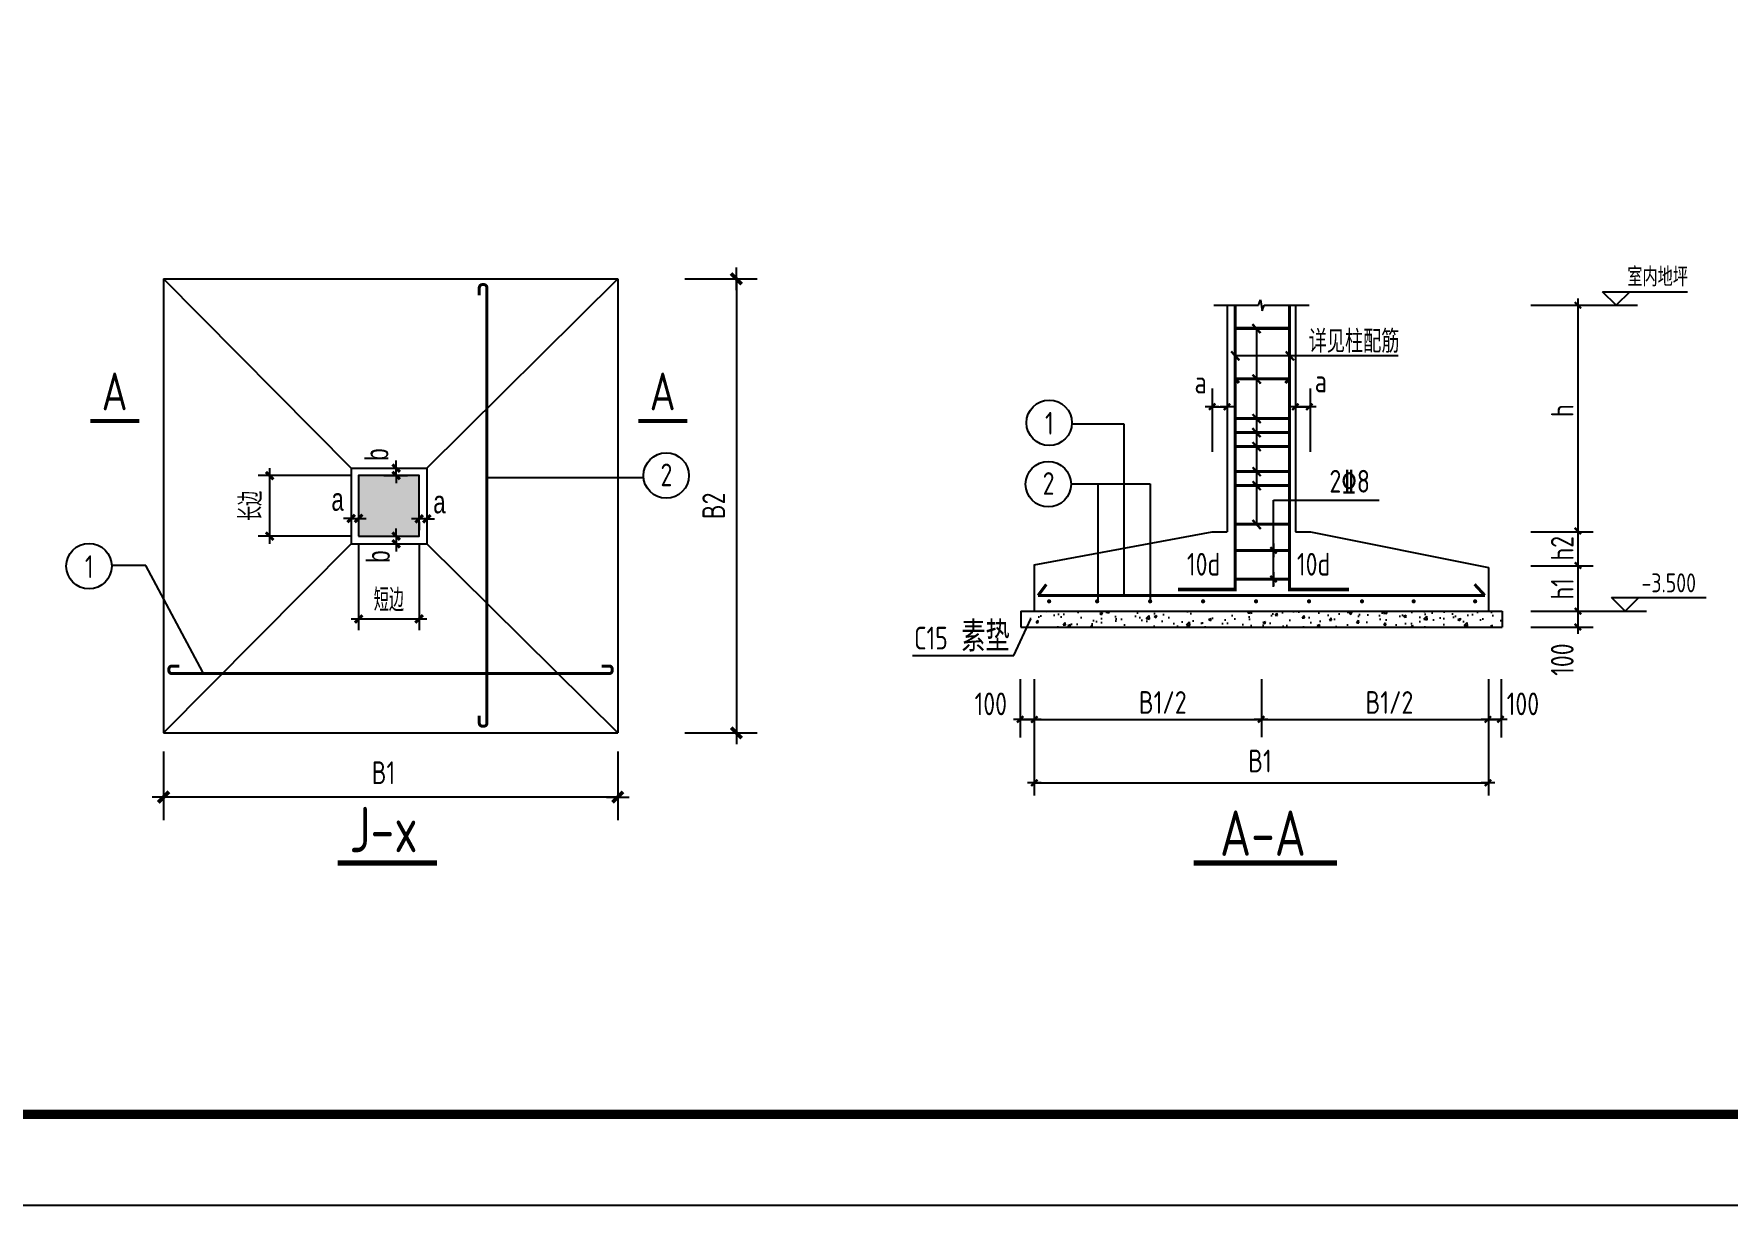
# Model space of a CAD drawing. Extents: x 8268344 to 8869063, y 669070 to 951310.
# Drawn here: x 8340819 to 8363190, y 692830 to 708304 of the extents above; entities that cross this region are included whole.
import ezdxf
from ezdxf.enums import TextEntityAlignment as Align

# ---------------------------------------------------------------- set-up
doc = ezdxf.new("R2010")
doc.units = 0
doc.header["$LTSCALE"] = 1000
doc.layers.get('0').update_dxf_attribs({"linetype": 'CONTINUOUS'})
doc.layers.get('Defpoints').update_dxf_attribs({"linetype": 'CONTINUOUS'})
for name, color, linetype in [('1534', 7, 'CONTINUOUS'), ('COLUMN', 7, 'CONTINUOUS'), ('DIM', 3, 'CONTINUOUS'), ('PUB_DIM', 3, 'CONTINUOUS'), ('PUB_HATCH', 8, 'CONTINUOUS'), ('PUB_TEXT', 7, 'CONTINUOUS'), ('PUB_TITLE', 255, 'CONTINUOUS')]:
    doc.layers.add(name, color=color, linetype=linetype)
doc.styles.add('_HZTXT', font='tssdeng.shx', dxfattribs={"width": 0.7, "bigfont": 'HZTXT.shx'})
doc.styles.add('TSSD_Dimension', font='Tssdeng.shx', dxfattribs={"width": 0.7, "bigfont": 'tssdchn.shx'})
doc.dimstyles.new('TSSD_100_100', dxfattribs={"dimtxt": 300, "dimasz": 100, "dimexe": 150, "dimexo": 100, "dimgap": 100, "dimtad": 1, "dimdec": 0, "dimzin": 0, "dimdsep": 46, "dimtxsty": 'TSSD_Dimension', "dimblk": 'ARCHTICK', "dimcen": 0, "dimdle": 100, "dimclrt": 7, "dimadec": 0, "dimazin": 0, "dimtfac": 1, "dimtdec": 0, "dimtix": 1, "dimtmove": 2, "dimatfit": 3, "dimfxl": 0, "dimtolj": 1, "dimtzin": 0, "dimarcsym": 0})

# ---------------------------------------------------------------- blocks, each defined once
blk = doc.blocks.new('_DIMX')
blk.add_line((-150, 0), (150, 0))
at = {"const_width": 50}
blk.add_lwpolyline([(-70, -70), (70, 70)], dxfattribs=at)
blk = doc.blocks.new('_ArchTick')
at = {"color": 0, "linetype": 'ByBlock', "const_width": 0.4}
blk.add_lwpolyline([(-0.5, -0.5), (0.5, 0.5)], dxfattribs=at)
blk = doc.blocks.new('*D8')
at = {"layer": 'Defpoints', "color": 0, "ltscale": 100}
for p in [(8345395, 701668), (8345395, 701566), (8345606, 701566)]:
    blk.add_point(p, dxfattribs=at)
at = {"layer": 'DIM', "color": 0, "lineweight": -2, "ltscale": 100}
for p, q in [((8345495, 701668), (8345756, 701668)), ((8345606, 701668), (8345606, 701768)), ((8345606, 701668), (8345606, 701566)), ((8345495, 701566), (8345756, 701566)), ((8345606, 701566), (8345606, 701466))]:
    blk.add_line(p, q, dxfattribs=at)
at = {"layer": 'DIM', "color": 0, "lineweight": -2, "ltscale": 100, "xscale": 100, "yscale": 100, "zscale": 100}
for p, rotation in [((8345606, 701668), 270), ((8345606, 701566), 90)]:
    blk.add_blockref('_ArchTick', p, dxfattribs=dict(at, rotation=rotation))
at = {"layer": 'DIM', "color": 7, "ltscale": 100, "insert": (8345371, 701398), "char_height": 300, "attachment_point": 5, "rotation": 90, "style": 'TSSD_Dimension'}
blk.add_mtext('\\A1;{\\fArial|b0|i0|c0|p32;b}', dxfattribs=at)
blk = doc.blocks.new('*D9')
at = {"layer": 'Defpoints', "color": 0, "ltscale": 100}
for p in [(8345342, 702566), (8345605, 702566), (8345342, 702468)]:
    blk.add_point(p, dxfattribs=at)
at = {"layer": 'DIM', "color": 0, "lineweight": -2, "ltscale": 100}
for p, q in [((8345442, 702566), (8345755, 702566)), ((8345605, 702566), (8345605, 702666)), ((8345605, 702468), (8345605, 702566)), ((8345442, 702468), (8345755, 702468)), ((8345605, 702468), (8345605, 702368))]:
    blk.add_line(p, q, dxfattribs=at)
at = {"layer": 'DIM', "color": 0, "lineweight": -2, "ltscale": 100, "xscale": 100, "yscale": 100, "zscale": 100}
for p, rotation in [((8345605, 702566), 270), ((8345605, 702468), 90)]:
    blk.add_blockref('_ArchTick', p, dxfattribs=dict(at, rotation=rotation))
at = {"layer": 'DIM', "color": 7, "ltscale": 100, "insert": (8345352, 702746), "char_height": 300, "attachment_point": 5, "rotation": 90, "style": 'TSSD_Dimension'}
blk.add_mtext('\\A1;{\\fArial|b0|i0|c0|p32;b}', dxfattribs=at)
blk = doc.blocks.new('*D10')
at = {"layer": 'Defpoints', "color": 0, "ltscale": 100}
for p in [(8345909, 701958), (8345909, 701896), (8346011, 701958)]:
    blk.add_point(p, dxfattribs=at)
at = {"layer": 'DIM', "color": 0, "lineweight": -2, "ltscale": 100}
for p, q in [((8345909, 701896), (8345809, 701896)), ((8346011, 701896), (8345909, 701896)), ((8345909, 701858), (8345909, 701746)), ((8346011, 701896), (8346111, 701896)), ((8346011, 701858), (8346011, 701746))]:
    blk.add_line(p, q, dxfattribs=at)
at = {"layer": 'DIM', "color": 0, "lineweight": -2, "ltscale": 100, "xscale": 100, "yscale": 100, "zscale": 100}
blk.add_blockref('_ArchTick', (8345909, 701896), dxfattribs=at)
at = {"layer": 'DIM', "color": 0, "lineweight": -2, "ltscale": 100, "xscale": 100, "yscale": 100, "zscale": 100, "rotation": 180}
blk.add_blockref('_ArchTick', (8346011, 701896), dxfattribs=at)
at = {"layer": 'DIM', "color": 7, "ltscale": 100, "insert": (8346177, 702118), "char_height": 300, "attachment_point": 5, "style": 'TSSD_Dimension'}
blk.add_mtext('\\A1;{\\fArial|b0|i0|c0|p32;a}', dxfattribs=at)
blk = doc.blocks.new('*D11')
at = {"layer": 'Defpoints', "color": 0, "ltscale": 100}
for p in [(8345011, 702066), (8345109, 702068), (8345109, 701902)]:
    blk.add_point(p, dxfattribs=at)
at = {"layer": 'DIM', "color": 0, "lineweight": -2, "ltscale": 100}
for p, q in [((8345011, 701902), (8344911, 701902)), ((8345011, 701966), (8345011, 701752)), ((8345011, 701902), (8345109, 701902)), ((8345109, 701968), (8345109, 701752)), ((8345109, 701902), (8345209, 701902))]:
    blk.add_line(p, q, dxfattribs=at)
at = {"layer": 'DIM', "color": 0, "lineweight": -2, "ltscale": 100, "xscale": 100, "yscale": 100, "zscale": 100}
blk.add_blockref('_ArchTick', (8345011, 701902), dxfattribs=at)
at = {"layer": 'DIM', "color": 0, "lineweight": -2, "ltscale": 100, "xscale": 100, "yscale": 100, "zscale": 100, "rotation": 180}
blk.add_blockref('_ArchTick', (8345109, 701902), dxfattribs=at)
at = {"layer": 'DIM', "color": 7, "ltscale": 100, "insert": (8344832, 702152), "char_height": 300, "attachment_point": 5, "style": 'TSSD_Dimension'}
blk.add_mtext('\\A1;{\\fArial|b0|i0|c0|p32;a}', dxfattribs=at)
blk = doc.blocks.new('_fzh')
blk.add_lwpolyline([(-0.5, -0.5), (0.5, -0.5), (0.5, 0.5), (-0.5, 0.5)], close=True)
at = {"layer": 'PUB_HATCH'}
blk.add_solid([(-0.5, -0.5), (0.5, -0.5), (-0.5, 0.5), (0.5, 0.5)], dxfattribs=at)
blk = doc.blocks.new('*D12')
at = {"layer": 'Defpoints', "color": 0, "ltscale": 100}
for p in [(8345109, 701668), (8345909, 701668), (8345909, 700574)]:
    blk.add_point(p, dxfattribs=at)
at = {"layer": 'DIM', "color": 0, "lineweight": -2, "ltscale": 100}
for p, q in [((8345109, 701568), (8345109, 700424)), ((8345909, 701568), (8345909, 700424)), ((8345009, 700574), (8346009, 700574))]:
    blk.add_line(p, q, dxfattribs=at)
at = {"layer": 'DIM', "color": 0, "lineweight": -2, "ltscale": 100, "xscale": 100, "yscale": 100, "zscale": 100, "rotation": 180}
blk.add_blockref('_ArchTick', (8345109, 700574), dxfattribs=at)
at = {"layer": 'DIM', "color": 0, "lineweight": -2, "ltscale": 100, "xscale": 100, "yscale": 100, "zscale": 100}
blk.add_blockref('_ArchTick', (8345909, 700574), dxfattribs=at)
at = {"layer": 'DIM', "color": 7, "ltscale": 100, "insert": (8345509, 700824), "char_height": 300, "attachment_point": 5, "style": 'TSSD_Dimension'}
blk.add_mtext('\\A1;短边', dxfattribs=at)
blk = doc.blocks.new('*D13')
at = {"layer": 'Defpoints', "color": 0, "ltscale": 100}
for p in [(8345109, 702468), (8343934, 701668), (8345109, 701668)]:
    blk.add_point(p, dxfattribs=at)
at = {"layer": 'DIM', "color": 0, "lineweight": -2, "ltscale": 100}
for p, q in [((8343934, 702568), (8343934, 701568)), ((8345009, 702468), (8343784, 702468)), ((8345009, 701668), (8343784, 701668))]:
    blk.add_line(p, q, dxfattribs=at)
at = {"layer": 'DIM', "color": 0, "lineweight": -2, "ltscale": 100, "xscale": 100, "yscale": 100, "zscale": 100}
for p, rotation in [((8343934, 702468), 90), ((8343934, 701668), 270)]:
    blk.add_blockref('_ArchTick', p, dxfattribs=dict(at, rotation=rotation))
at = {"layer": 'DIM', "color": 7, "ltscale": 100, "insert": (8343684, 702068), "char_height": 300, "attachment_point": 5, "rotation": 90, "style": 'TSSD_Dimension'}
blk.add_mtext('\\A1;长边', dxfattribs=at)

msp = doc.modelspace()

# ---------------------------------------------------------------- hatches: boundary and pattern name
h = msp.add_hatch()
h.set_pattern_fill('AR-CONC', color=256, scale=50, style=0)
h.set_pattern_definition([(50, (8068304.2, 759570.74), (358.6301, -31.37607), [37.5, -412.5]), (355, (8068304.2, 759570.74), (-69.37567, 376.09607), [30, -330]), (100.4514, (8068334.1, 759568.13), (289.2547, 344.71977), [31.8701, -350.57106]), (46.1842, (8068304.2, 759670.74), (533.6205, -82.7595), [56.25, -618.75]), (96.6356, (8068348.67, 759663.85), (467.33135, 487.0589), [47.8051, -525.8565]), (351.1842, (8068304.2, 759670.74), (467.331, 487.0593), [45, -495]), (21, (8068354.2, 759645.74), (298.45353, -201.30945), [37.5, -412.5]), (326, (8068354.2, 759645.74), (121.65767, 362.575), [30, -330]), (71.4514, (8068379.07, 759628.97), (420.1113, 161.26525), [31.8701, -350.57106]), (37.5, (8068304.2, 759570.74), (6.07993, 166.446927), [0, -326, 0, -335, 0, -331.25]), (7.5, (8068304.2, 759570.74), (131.53477, 197.20586), [0, -191, 0, -318.5, 0, -126.25]), (327.5, (8068192.7, 759570.74), (266.91122, -11.277436), [0, -125, 0, -390, 0, -517.5]), (317.5, (8068142.7, 759570.74), (291.59308, 50.0525), [0, -162.5, 0, -259, 0, -367.5])])
h.paths.add_polyline_path([(8360216.6, 700466.4), (8360216.6, 700677), (8353856.6, 700677), (8353856.6, 700466.4)])

# ---------------------------------------------------------------- linework, layer by layer
for p, q in [((8345011.5, 702565.9), (8342532.5, 705067.5)), ((8342533, 705067.7), (8348533, 705067.7)), ((8342533, 705067.7), (8342533, 699067.7)), ((8346011.4, 702565.7), (8348533.1, 705067.9)), ((8348533, 705067.7), (8348533, 699067.7)), ((8349418.4, 705067.7), (8350374.9, 705067.7)), ((8356406.6, 704717.8), (8357000.6, 704717.8)), ((8356586.6, 704717.8), (8356586.6, 701727)), ((8357000.6, 704717.8), (8357024.6, 704789.8)), ((8357024.6, 704789.8), (8357048.6, 704645.8)), ((8357048.6, 704645.8), (8357072.6, 704717.8)), ((8357072.6, 704717.8), (8357666.6, 704717.8)), ((8357486.6, 704717.8), (8357486.6, 701727)), ((8360597.9, 704717.8), (8361790.2, 704717.8)), ((8360597.9, 704717.8), (8362006.6, 704717.8)), ((8361218.6, 704717.8), (8361218.6, 700677.3)), ((8356971.2, 704413.6), (8356971.2, 701825.5)), ((8356688.9, 704053), (8358843.2, 704053)), ((8356386.5, 703618.1), (8356386.5, 702780.1)), ((8357683.3, 703618.1), (8357683.3, 702780.1)), ((8356386.5, 703377.2), (8356588.6, 703377.2)), ((8357483.8, 703377.2), (8357683.3, 703377.2)), ((8354531.5, 703150), (8355217.5, 703150)), ((8355217.5, 703150), (8355217.5, 700885.1)), ((8345011.5, 702565.7), (8346011.5, 702565.7)), ((8345011.5, 702565.7), (8345011.5, 701565.7)), ((8346011.5, 702565.7), (8346011.5, 701565.7)), ((8346815, 702444.1), (8348874, 702444.1)), ((8354531.5, 702361.2), (8355566.2, 702361.2)), ((8354876.1, 702361.2), (8354876.1, 700798.8)), ((8355566.2, 702361.2), (8355566.2, 700785)), ((8357197.3, 702145), (8358591.1, 702145)), ((8357197.3, 700999.5), (8357197.3, 702145)), ((8354036.6, 701288), (8356386, 701726.5)), ((8356386.6, 701727), (8356586.6, 701727)), ((8357486.6, 701727), (8357686.6, 701727)), ((8357685, 701727), (8360036.6, 701252.8)), ((8360597.9, 701727), (8361421.7, 701727)), ((8342532.9, 699067.7), (8345011.5, 701565.6)), ((8345011.5, 701565.7), (8346011.5, 701565.7)), ((8346011.4, 701565.7), (8348533.1, 699067.5)), ((8342299, 701280.1), (8341846.3, 701280.1)), ((8343050.7, 699869), (8342299, 701280.1)), ((8354036.6, 701288), (8354036.6, 700677)), ((8360036.6, 701252.8), (8360036.6, 700677)), ((8360597.9, 701277), (8361421.7, 701277)), ((8353768.2, 700093.2), (8353988.7, 700574.8)), ((8353856.6, 700677), (8360216.6, 700677)), ((8353856.6, 700677), (8353856.6, 700466.4)), ((8353856.6, 700466.4), (8360216.6, 700466.4)), ((8360216.6, 700677), (8360216.6, 700466.4)), ((8360597.9, 700677.3), (8361421.7, 700677.3)), ((8360597.9, 700466.4), (8361421.7, 700466.4)), ((8361218.6, 700677.3), (8361218.6, 700466.4)), ((8361421.7, 700677.3), (8362126.1, 700677.3)), ((8352426.8, 700093.2), (8353768.2, 700093.2)), ((8353849.6, 699777), (8353849.6, 699006.8)), ((8354036.6, 699777), (8354036.6, 698243.5)), ((8357036.6, 699777), (8357036.6, 699012)), ((8360036.6, 699777), (8360036.6, 698243.5)), ((8360202.9, 699777), (8360202.9, 699006.8)), ((8353849.6, 699247.5), (8360202.9, 699247.5)), ((8342533, 699067.7), (8348533, 699067.7)), ((8349418.4, 699067.7), (8350374.9, 699067.7)), ((8342533, 698824), (8342533, 697916.3)), ((8348533, 698824), (8348533, 697916.3)), ((8354036.6, 698409.4), (8360036.6, 698409.4))]:
    msp.add_line(p, q)
at = {"color": 0, "linetype": 'ByBlock'}
for p, q in [((8350100.4, 705067.2), (8350100.4, 699069.2)), ((8348531.8, 698221.1), (8342533.8, 698221.1))]:
    msp.add_line(p, q, dxfattribs=at)
at = {"const_width": 40}
for points in [[(8346744, 704991.4, 0.4142136), (8346704, 704951.4)], [(8346804, 704951.4, 0.4142136), (8346764, 704991.4)], [(8342642.7, 699952.2, 0.4142136), (8342602.7, 699912.2)], [(8342602.7, 699892.2, 0.4142136), (8342642.7, 699852.2)], [(8348459.8, 699912.2, 0.4142136), (8348419.8, 699952.2)], [(8348419.8, 699852.2, 0.4142136), (8348459.8, 699892.2)], [(8346704, 699197.4, 0.4142136), (8346744, 699157.4)], [(8346764, 699157.4, 0.4142136), (8346804, 699197.4)]]:
    msp.add_lwpolyline(points, format="xyb", dxfattribs=at)
for points, const_width in [([(8346704, 704951.4), (8346704, 704851.4)], 40), ([(8346744, 704991.4), (8346764, 704991.4)], 40), ([(8346804, 704951.4), (8346804, 699197.4)], 40), ([(8356678.4, 704413.6), (8357408, 704413.6)], 40), ([(8356917.2, 704469.5), (8357025.8, 704350.7)], 30), ([(8356637.9, 704108.8), (8356746.5, 703990)], 30), ([(8357358.8, 704108.8), (8357467.4, 703990)], 30), ([(8356920.1, 703802.3), (8357028.8, 703683.5)], 30), ([(8356678.4, 703746.4), (8357408, 703746.4)], 40), ([(8356741.3, 703691.8), (8356695.4, 703739.5)], 40), ([(8357354.2, 703690.3), (8357400.1, 703738)], 40), ([(8356690.7, 703224.2), (8357420.3, 703224.2)], 40), ([(8356920.1, 703280.1), (8357028.8, 703161.3)], 30), ([(8356690.7, 703039.2), (8357420.3, 703039.2)], 40), ([(8356917.2, 703095), (8357025.8, 702976.3)], 30), ([(8356920.1, 702910), (8357028.8, 702791.3)], 30), ([(8356690.7, 702854.2), (8357420.3, 702854.2)], 40), ([(8356690.7, 702523.3), (8357420.3, 702523.3)], 40), ([(8356920.1, 702579.2), (8357028.8, 702460.4)], 30), ([(8356690.7, 702338.3), (8357420.3, 702338.3)], 40), ([(8356920.1, 702394.2), (8357028.8, 702275.4)], 30), ([(8356685, 701825.5), (8357414.6, 701825.5)], 40), ([(8356920.1, 701881.3), (8357028.8, 701762.5)], 30), ([(8356685, 701477.6), (8357414.6, 701477.6)], 40), ([(8354087, 700885.1), (8354195.5, 701030.4), (8354195.5, 701030.4)], 40), ([(8356685, 701098.3), (8357414.6, 701098.3)], 40), ([(8359989.1, 700885.1), (8359853.1, 701032.2), (8359853.1, 701032.2)], 40), ([(8354087, 700885.1), (8359989.1, 700885.1)], 40), ([(8342602.7, 699912.2), (8342602.7, 699892.2)], 40), ([(8342642.7, 699952.2), (8342742.7, 699952.2)], 40), ([(8342642.7, 699852.2), (8348419.8, 699852.2)], 40), ([(8348319.8, 699952.2), (8348419.8, 699952.2)], 40), ([(8348459.8, 699912.2), (8348459.8, 699892.2)], 40), ([(8346704, 699297.4), (8346704, 699197.4)], 40), ([(8346744, 699157.4), (8346764, 699157.4)], 40), ([(8344832.9, 697349.6), (8346146.6, 697349.6)], 72), ([(8356141.3, 697349.6), (8358034.4, 697349.6)], 72)]:
    msp.add_lwpolyline(points, dxfattribs=dict(const_width=const_width))
for points in [[(8356688.9, 704717.8, 40, 40, 0), (8356688.9, 700963.8, 50, 50, 0), (8355935.1, 700963.8, 50, 50, 0)], [(8357409.8, 704717.8, 40, 40, 0), (8357409.8, 700963.8, 50, 50, 0), (8358196.3, 700963.8, 50, 50, 0)]]:
    msp.add_lwpolyline(points, format="xyseb")
at = {"const_width": 27.6}
for points in [[(8354218.6, 700806.8, 1), (8354246.2, 700806.8, 1)], [(8354852.7, 700806.8, 1), (8354880.4, 700806.8, 1)], [(8355552.7, 700806.8, 1), (8355580.4, 700806.8, 1)], [(8356252.7, 700806.8, 1), (8356280.4, 700806.8, 1)], [(8356952.7, 700806.8, 1), (8356980.4, 700806.8, 1)], [(8357652.7, 700806.8, 1), (8357680.4, 700806.8, 1)], [(8358352.7, 700806.8, 1), (8358380.4, 700806.8, 1)], [(8359035, 700806.8, 1), (8359062.6, 700806.8, 1)], [(8359847, 700806.8, 1), (8359874.7, 700806.8, 1)]]:
    msp.add_lwpolyline(points, format="xyb", close=True, dxfattribs=at)
for centre in [(8354233.5, 703165.6), (8349173, 702468.3), (8354222.3, 702354.5), (8341547.3, 701271.8)]:
    msp.add_circle(centre, 300)
at = {"layer": 'Defpoints', "color": 0, "linetype": 'ByBlock'}
for p in [(8350100.4, 699068.2), (8342532.8, 698221.1)]:
    msp.add_point(p, dxfattribs=at)
at = {"layer": 'PUB_DIM'}
for p, q in [((8361724.2, 704717.9), (8361544.2, 704897.9)), ((8361544.2, 704897.9), (8361904.2, 704897.9)), ((8361904.2, 704897.9), (8361724.2, 704717.9)), ((8361724.2, 704897.9), (8362666.8, 704897.9)), ((8361843.7, 700677.4), (8361663.7, 700857.4)), ((8361663.7, 700857.4), (8362023.7, 700857.4)), ((8362023.7, 700857.4), (8361843.7, 700677.4)), ((8361843.7, 700857.4), (8362913.8, 700857.4))]:
    msp.add_line(p, q, dxfattribs=at)
at = {"layer": 'PUB_DIM', "const_width": 50}
for points in [[(8341565, 703188.8), (8342210.7, 703188.8)], [(8348805.6, 703188.8), (8349451.4, 703188.8)]]:
    msp.add_lwpolyline(points, dxfattribs=at)
at = {"layer": 'PUB_TITLE'}
msp.add_lwpolyline([(8271344, 692829.7), (8397464, 692829.7), (8397464, 764109.7), (8271344, 764109.7)], close=True, dxfattribs=at)
at = {"layer": 'PUB_TITLE', "const_width": 120}
msp.add_lwpolyline([(8274344, 694029.7), (8396264, 694029.7), (8396264, 762909.7), (8274344, 762909.7)], close=True, dxfattribs=at)

# ---------------------------------------------------------------- block references
at = {"color": 0, "linetype": 'ByBlock'}
for p, rotation in [((8350100.4, 705068.2), 90), ((8350100.4, 699068.2), 270), ((8342532.8, 698221.1), 180)]:
    msp.add_blockref('_DIMX', p, dxfattribs=dict(at, rotation=rotation))
at = {"color": 0, "linetype": 'ByBlock', "xscale": 0.6000000014901161, "yscale": 0.6000000014901161, "zscale": 0.6000000014901161}
for p, rotation in [((8361218.6, 704719.6), 270), ((8356386.2, 703377.4), 180), ((8356582.5, 703377.4), 180), ((8357485.1, 703377.4), 180), ((8357671, 703377.4), 180), ((8361218.6, 701735.7), 270), ((8357197.3, 701481.5), 270), ((8361218.6, 701280.6), 270), ((8357197.3, 701102.2), 270), ((8361218.6, 700677.3), 270), ((8361218.6, 700466.7), 270), ((8353850.2, 699247.2), 180), ((8354037.2, 699247.2), 180), ((8357033.6, 699247.2), 180), ((8360029.7, 699247.2), 180), ((8360196, 699247.2), 180), ((8354037.2, 698409.1), 180), ((8360029.7, 698409.1), 180)]:
    msp.add_blockref('_DIMX', p, dxfattribs=dict(at, rotation=rotation))
at = {"color": 0, "linetype": 'ByBlock'}
msp.add_blockref('_DIMX', (8348532.8, 698221.1), dxfattribs=at)
at = {"layer": 'COLUMN', "xscale": 800, "yscale": 800, "zscale": 800}
msp.add_blockref('_fzh', (8345509.3, 702067.7), dxfattribs=at)

# ---------------------------------------------------------------- texts
at = {"style": '_HZTXT', "width": 0.8}
for s, height, p in [('详见柱配筋', 300, (8357661.5, 704090.9)), ('a', 300.1, (8356153.4, 703553.1)), ('a', 300.1, (8357741.5, 703567.4)), ('2%%1328', 300.06, (8357936.3, 702243.4)), ('10d', 300.06, (8356053.2, 701146.8)), ('10d', 300.06, (8357506.6, 701146.8)), ('C15', 300.06, (8352448.3, 700171.2)), ('100', 300.06, (8353247.7, 699302.1)), ('B1/2', 300.06, (8355418.4, 699320.7)), ('B1/2', 300.06, (8358413, 699320.7)), ('100', 300.06, (8360278, 699302.1)), ('B1', 300.06, (8356863.5, 698547.6))]:
    msp.add_text(s, height=height, dxfattribs=at).set_placement(p)
for s, height, p in [('h', 300.1, (8361161.9, 703240.9)), ('h2', 300.06, (8361161.9, 701345.3)), ('h1', 300.06, (8361161.9, 700829.8)), ('100', 300.06, (8361161.9, 699822.8))]:
    msp.add_text(s, height=height, rotation=90, dxfattribs=at).set_placement(p)
at = {"color": 7, "linetype": 'ByBlock', "style": '_HZTXT', "width": 0.8}
for s, p in [('1', (8354236.5, 703159.2)), ('2', (8349176, 702477.9)), ('2', (8354225.3, 702364.1)), ('1', (8341550.2, 701265.4)), ('B1', (8345437.5, 698542.3))]:
    msp.add_text(s, height=300, dxfattribs=at).set_placement(p, align=Align.MIDDLE)
msp.add_text('B2', height=300, rotation=90, dxfattribs=at).set_placement((8349800.4, 702068.2), align=Align.MIDDLE)
at = {"layer": '1534', "style": '_HZTXT', "width": 0.8}
for s, p in [('室内地坪', (8361872.5, 704968.5)), ('-3.500', (8362058.8, 700925.9))]:
    msp.add_text(s, height=250, dxfattribs=at).set_placement(p)
at = {"layer": 'PUB_DIM', "style": '_HZTXT', "width": 0.8}
for p in [(8341885.6, 703579.8), (8349126.2, 703579.8)]:
    msp.add_text('A', height=500, dxfattribs=at).set_placement(p, align=Align.MIDDLE)
at = {"layer": 'PUB_TEXT', "style": '_HZTXT', "width": 0.8}
for s, height, p in [('素垫', 400, (8353071.4, 700142.3)), ('J-x', 600, (8344990.1, 697492.2)), ('A-A', 600, (8356489.5, 697444.7))]:
    msp.add_text(s, height=height, dxfattribs=at).set_placement(p)

# ---------------------------------------------------------------- dimensions: what is measured, and where the dimension line sits
at = {"layer": 'DIM', "ltscale": 100}
for base, p1, p2, picture, middle in [((8345604.6, 702565.7), (8345342, 702467.7), (8345342, 702565.7), '*D9', (8345352.1, 702746.4)), ((8345606.2, 701565.7), (8345395.5, 701667.7), (8345395.5, 701565.7), '*D8', (8345371.1, 701398.5))]:
    dim = msp.add_linear_dim(base=base, p1=p1, p2=p2, angle=90, text='{\\fArial|b0|i0|c0|p32;b}', dimstyle='TSSD_100_100', dxfattribs=at)
    dim.commit()
    dim.dimension.update_dxf_attribs({"geometry": picture, "text_midpoint": middle, "dimtype": 160})
dim = msp.add_linear_dim(base=(8343934.1, 701667.7), p1=(8345109.3, 702467.7), p2=(8345109.3, 701667.7), angle=90, text='长边', dimstyle='TSSD_100_100', dxfattribs=at)
dim.commit()
dim.dimension.update_dxf_attribs({"geometry": '*D13', "text_midpoint": (8343684.1, 702067.7)})
for base, p1, p2, picture, middle in [((8345109.3, 701901.7), (8345011.5, 702065.7), (8345109.3, 702067.7), '*D11', (8344832.1, 702151.7)), ((8345909.3, 701895.6), (8346011.5, 701957.9), (8345909.3, 701957.9), '*D10', (8346176.6, 702118.2))]:
    dim = msp.add_linear_dim(base=base, p1=p1, p2=p2, text='{\\fArial|b0|i0|c0|p32;a}', dimstyle='TSSD_100_100', dxfattribs=at)
    dim.commit()
    dim.dimension.update_dxf_attribs({"geometry": picture, "text_midpoint": middle, "dimtype": 160})
dim = msp.add_linear_dim(base=(8345909.3, 700573.5), p1=(8345109.3, 701667.7), p2=(8345909.3, 701667.7), text='短边', dimstyle='TSSD_100_100', dxfattribs=at)
dim.commit()
dim.dimension.update_dxf_attribs({"geometry": '*D12', "text_midpoint": (8345509.3, 700823.5)})

doc.saveas('drawing.dxf')
